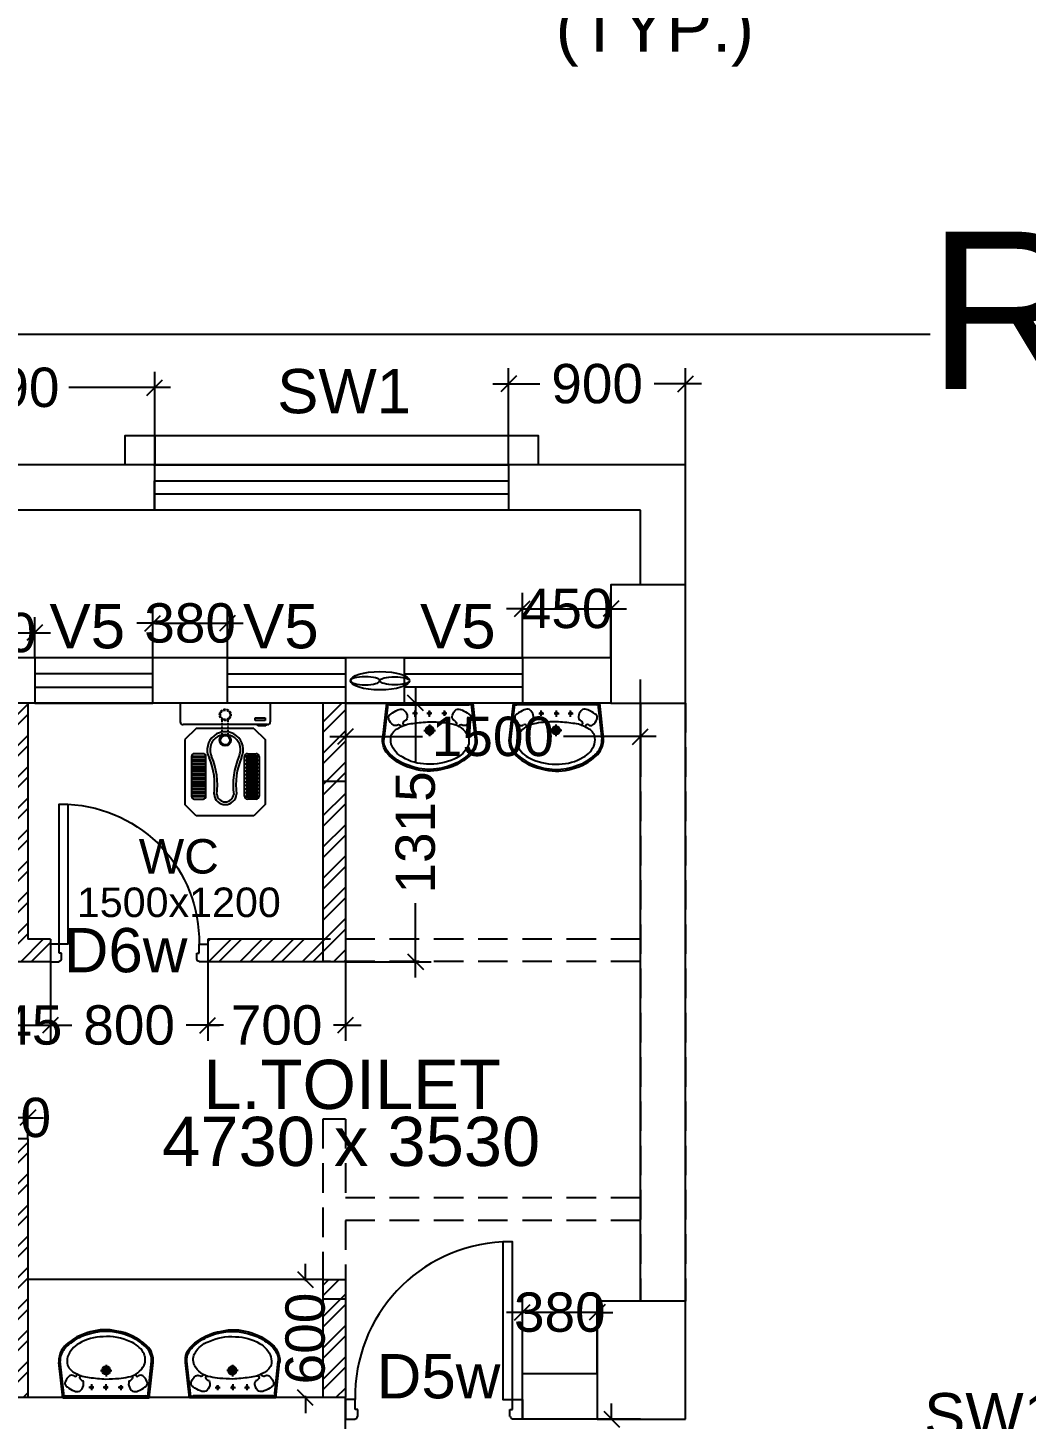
# Model space of a CAD drawing. Extents: x 6345096 to 6738923, y -6490958 to -6305885.
# Drawn here: x 6535694 to 6540771, y -6382344 to -6375273 of the extents above; entities that cross this region are included whole.
import ezdxf
from ezdxf.enums import TextEntityAlignment as Align

# ---------------------------------------------------------------- set-up
doc = ezdxf.new("R2010")
doc.units = 0
doc.header["$LTSCALE"] = 600
doc.header["$MEASUREMENT"] = 0
doc.header["$PDMODE"] = 35
doc.linetypes.add('HIDDEN', pattern=[0.375, 0.25, -0.125])
doc.layers.get('0').update_dxf_attribs({"linetype": 'CONTINUOUS'})
doc.layers.get('Defpoints').update_dxf_attribs({"linetype": 'CONTINUOUS'})
for name, color, linetype in [('chajja', 7, 'CONTINUOUS'), ('DIM-TEXT', 8, 'CONTINUOUS'), ('DOOR', 32, 'CONTINUOUS'), ('Ele Proje.', 7, 'CONTINUOUS'), ('Exaust', 8, 'CONTINUOUS'), ('Fixed Glass', 171, 'CONTINUOUS'), ('HS', 251, 'CONTINUOUS'), ('joinery', 7, 'CONTINUOUS'), ('LA-column', 3, 'CONTINUOUS'), ('Room Dim', 1, 'CONTINUOUS'), ('T Wall', 8, 'CONTINUOUS'), ('TEXT', 6, 'CONTINUOUS'), ('Toi-Euip', 8, 'CONTINUOUS'), ('toi-fix', 46, 'CONTINUOUS'), ('Toi. Wall Hat', 3, 'CONTINUOUS'), ('Walls', 7, 'CONTINUOUS'), ('WIN', 151, 'CONTINUOUS'), ('Working Dim', 5, 'CONTINUOUS')]:
    doc.layers.add(name, color=color, linetype=linetype)
doc.styles.add('ari', font='arial.ttf')
doc.styles.add('ARIAL', font='arial.ttf')
doc.styles.add('RT', font='romant.shx')
doc.dimstyles.new('int. dim', dxfattribs={"dimtxt": 200, "dimasz": 80, "dimexe": 80, "dimexo": 0, "dimgap": 70, "dimtad": 0, "dimdec": 0, "dimzin": 12, "dimdsep": 46, "dimtxsty": 'ari', "dimblk": 'OBLIQUE', "dimcen": 2, "dimdle": 80, "dimclrd": 256, "dimclre": 256, "dimclrt": 6, "dimadec": 0, "dimazin": 0, "dimtfac": 1, "dimtdec": 0, "dimtix": 1, "dimtmove": 2, "dimatfit": 3, "dimfxl": 1, "dimtolj": 1, "dimtzin": 0, "dimlwd": -1, "dimlwe": -1, "dimarcsym": 0})
doc.dimstyles.new('TEXT', dxfattribs={"dimscale": 0, "dimtxt": 600, "dimasz": 300, "dimexe": 300, "dimexo": 30, "dimgap": 50, "dimtad": 0, "dimdec": 0, "dimzin": 0, "dimdsep": 46, "dimtxsty": 'RT', "dimblk": 'OBLIQUE', "dimcen": 0.09, "dimdle": 300, "dimclrd": 256, "dimclre": 256, "dimclrt": 170, "dimadec": 0, "dimazin": 0, "dimtfac": 1, "dimtdec": 0, "dimtofl": 0, "dimtmove": 2, "dimatfit": 3, "dimfxl": 1, "dimfrac": 2, "dimtolj": 1, "dimtzin": 0, "dimlwd": -1, "dimlwe": -1, "dimarcsym": 0})

# ---------------------------------------------------------------- blocks, each defined once
blk = doc.blocks.new('_Oblique')
at = {"color": 0, "linetype": 'ByBlock', "lineweight": -2}
blk.add_line((-0.5, -0.5), (0.5, 0.5), dxfattribs=at)
blk = doc.blocks.new('*D257')
at = {"layer": 'Defpoints', "color": 0, "linetype": 'Continuous', "transparency": 16777216}
for p in [(6572959.4, -6372925.6, 1), (6531899.4, -6373455.6, 5.1), (6531899.4, -6374230)]:
    blk.add_point(p, dxfattribs=at)
at = {"layer": 'DIM-TEXT', "transparency": 16777216}
for p, q in [((6572959.4, -6372925.6), (6572959.4, -6374530)), ((6531899.4, -6373455.6), (6531899.4, -6374530)), ((6531599.4, -6374230), (6545946.3, -6374230)), ((6573259.4, -6374230), (6558912.5, -6374230))]:
    blk.add_line(p, q, dxfattribs=at)
at = {"layer": 'DIM-TEXT', "linetype": 'Continuous', "transparency": 16777216, "xscale": 300, "yscale": 300, "zscale": 300, "rotation": 180}
blk.add_blockref('_Oblique', (6531899.4, -6374230), dxfattribs=at)
at = {"layer": 'DIM-TEXT', "linetype": 'Continuous', "transparency": 16777216, "xscale": 300, "yscale": 300, "zscale": 300}
blk.add_blockref('_Oblique', (6572959.4, -6374230), dxfattribs=at)
at = {"layer": 'DIM-TEXT', "color": 170, "linetype": 'Continuous', "transparency": 16777216, "insert": (6552429.4, -6374230), "char_height": 750, "attachment_point": 5, "style": 'ari'}
blk.add_mtext('\\A1;{\\H1.067x;CENTRAL DRUG STORE}', dxfattribs=at)
blk = doc.blocks.new('*D261')
at = {"layer": 'Defpoints', "color": 0, "linetype": 'Continuous', "transparency": 16777216}
for p in [(6572959.5, -6376829.3), (6532049.4, -6377494.5, -1), (6572959.5, -6378055.5, 5.8)]:
    blk.add_point(p, dxfattribs=at)
at = {"layer": 'DIM-TEXT', "transparency": 16777216}
for p, q in [((6532049.4, -6377494.5), (6532049.4, -6376529.3)), ((6572959.5, -6378055.5), (6572959.5, -6376529.3)), ((6531749.4, -6376829.3), (6540283.5, -6376829.3)), ((6573259.5, -6376829.3), (6564725.4, -6376829.3))]:
    blk.add_line(p, q, dxfattribs=at)
at = {"layer": 'DIM-TEXT', "linetype": 'Continuous', "transparency": 16777216, "xscale": 300, "yscale": 300, "zscale": 300, "rotation": 180}
blk.add_blockref('_Oblique', (6532049.4, -6376829.3), dxfattribs=at)
at = {"layer": 'DIM-TEXT', "linetype": 'Continuous', "transparency": 16777216, "xscale": 300, "yscale": 300, "zscale": 300}
blk.add_blockref('_Oblique', (6572959.5, -6376829.3), dxfattribs=at)
at = {"layer": 'DIM-TEXT', "color": 170, "linetype": 'Continuous', "transparency": 16777216, "insert": (6552504.5, -6376829.3), "char_height": 750, "attachment_point": 5, "style": 'ari'}
blk.add_mtext('\\A1;{\\H1.067x;RADIOLOGY ( MRI, CT SCAN \\H1x;&\\H0.9997x; DEPT.ROOMS)}', dxfattribs=at)
blk = doc.blocks.new('*D348')
at = {"layer": 'Defpoints', "color": 0, "transparency": 16777216}
for p in [(6538139.5, -6377082.3), (6538139.5, -6377494.5, -0.6), (6539039.5, -6377494.5, 2.4)]:
    blk.add_point(p, dxfattribs=at)
at = {"layer": 'Working Dim', "transparency": 16777216}
for p, q in [((6538139.5, -6377494.5), (6538139.5, -6377002.3)), ((6539039.5, -6377494.5), (6539039.5, -6377002.3)), ((6538059.5, -6377082.3), (6538298.9, -6377082.3)), ((6539119.5, -6377082.3), (6538880.1, -6377082.3))]:
    blk.add_line(p, q, dxfattribs=at)
at = {"layer": 'Working Dim', "transparency": 16777216, "xscale": 80, "yscale": 80, "zscale": 80, "rotation": 180}
blk.add_blockref('_Oblique', (6538139.5, -6377082.3), dxfattribs=at)
at = {"layer": 'Working Dim', "transparency": 16777216, "xscale": 80, "yscale": 80, "zscale": 80}
blk.add_blockref('_Oblique', (6539039.5, -6377082.3), dxfattribs=at)
at = {"layer": 'Working Dim', "color": 6, "transparency": 16777216, "insert": (6538589.5, -6377082.3), "char_height": 200, "attachment_point": 5, "style": 'ari'}
blk.add_mtext('\\A1;900', dxfattribs=at)
blk = doc.blocks.new('*D717')
at = {"layer": 'Defpoints', "color": 0, "transparency": 16777216}
for p in [(6538659.4, -6378225.1), (6538209.4, -6378474.6, 5.8), (6538659.4, -6378474.5, 2.4)]:
    blk.add_point(p, dxfattribs=at)
at = {"layer": 'Working Dim', "transparency": 16777216}
for p, q in [((6538209.4, -6378474.6), (6538209.4, -6378145.1)), ((6538659.4, -6378474.5), (6538659.4, -6378145.1)), ((6538209.4, -6378225.1), (6538129.4, -6378225.1)), ((6538209.4, -6378225.1), (6538659.4, -6378225.1)), ((6538659.4, -6378225.1), (6538739.4, -6378225.1))]:
    blk.add_line(p, q, dxfattribs=at)
at = {"layer": 'Working Dim', "transparency": 16777216, "xscale": 80, "yscale": 80, "zscale": 80}
blk.add_blockref('_Oblique', (6538209.4, -6378225.1), dxfattribs=at)
at = {"layer": 'Working Dim', "transparency": 16777216, "xscale": 80, "yscale": 80, "zscale": 80, "rotation": 180}
blk.add_blockref('_Oblique', (6538659.4, -6378225.1), dxfattribs=at)
at = {"layer": 'Working Dim', "color": 6, "transparency": 16777216, "insert": (6538434.4, -6378225.1), "char_height": 200, "attachment_point": 5, "style": 'ari'}
blk.add_mtext('\\A1;450', dxfattribs=at)
blk = doc.blocks.new('*D718')
at = {"layer": 'Defpoints', "color": 0, "transparency": 16777216}
for p in [(6537309.4, -6378848.3, 1.7), (6538809.4, -6378848.3, 5.1), (6538809.4, -6378875.3)]:
    blk.add_point(p, dxfattribs=at)
at = {"layer": 'Working Dim', "transparency": 16777216}
for p, q in [((6537229.4, -6378875.3), (6537700.6, -6378875.3)), ((6537309.4, -6378848.3), (6537309.4, -6378955.3)), ((6538889.4, -6378875.3), (6538418.3, -6378875.3)), ((6538809.4, -6378848.3), (6538809.4, -6378955.3))]:
    blk.add_line(p, q, dxfattribs=at)
at = {"layer": 'Working Dim', "transparency": 16777216, "xscale": 80, "yscale": 80, "zscale": 80, "rotation": 180}
blk.add_blockref('_Oblique', (6537309.4, -6378875.3), dxfattribs=at)
at = {"layer": 'Working Dim', "transparency": 16777216, "xscale": 80, "yscale": 80, "zscale": 80}
blk.add_blockref('_Oblique', (6538809.4, -6378875.3), dxfattribs=at)
at = {"layer": 'Working Dim', "color": 6, "transparency": 16777216, "insert": (6538059.4, -6378875.3), "char_height": 200, "attachment_point": 5, "style": 'ari'}
blk.add_mtext('\\A1;1500', dxfattribs=at)
blk = doc.blocks.new('*D1237')
at = {"layer": 'Defpoints', "color": 0, "transparency": 16777216}
for p in [(6536339.5, -6377101.2), (6534749.4, -6377494.5, -0.6), (6536339.5, -6377494.5, -0.6)]:
    blk.add_point(p, dxfattribs=at)
at = {"layer": 'Working Dim', "transparency": 16777216}
for p, q in [((6534749.4, -6377494.5), (6534749.4, -6377021.2)), ((6536339.5, -6377494.5), (6536339.5, -6377021.2)), ((6534669.4, -6377101.2), (6535185.6, -6377101.2)), ((6536419.5, -6377101.2), (6535903.3, -6377101.2))]:
    blk.add_line(p, q, dxfattribs=at)
at = {"layer": 'Working Dim', "transparency": 16777216, "xscale": 80, "yscale": 80, "zscale": 80, "rotation": 180}
blk.add_blockref('_Oblique', (6534749.4, -6377101.2), dxfattribs=at)
at = {"layer": 'Working Dim', "transparency": 16777216, "xscale": 80, "yscale": 80, "zscale": 80}
blk.add_blockref('_Oblique', (6536339.5, -6377101.2), dxfattribs=at)
at = {"layer": 'Working Dim', "color": 6, "transparency": 16777216, "insert": (6535544.5, -6377101.2), "char_height": 200, "attachment_point": 5, "style": 'ari'}
blk.add_mtext('\\A1;1590', dxfattribs=at)
blk = doc.blocks.new('A$C4D064DB7')
at = {"layer": 'Toi-Euip', "color": 8}
for p, q in [((-219.3, -1), (-239.3, 178)), ((-212.3, 5.4), (-232.3, 184.5)), ((0.9, 167), (0.9, 107.5)), ((212.2, 4.9), (232.3, 184.5)), ((219.2, -1), (239.3, 178)), ((-28.5, 137.9), (30, 137.9)), ((-204.6, 8.3), (200.4, 8.3)), ((-61.3, 51.7), (-86.8, 51.7)), ((-73.1, 68.7), (-73.1, 37.2)), ((11.1, 51.7), (-14.3, 51.7)), ((-0.6, 68.7), (-0.6, 37.2)), ((87.9, 51.7), (62.5, 51.7)), ((76.2, 63.6), (76.2, 37.2)), ((-219.3, -1), (219.2, -1))]:
    blk.add_line(p, q, dxfattribs=at)
for centre, radius in [((0.9, 137.9), 20.9), ((0.9, 137.9), 15), ((0.9, 137.9), 10.5), ((-73.1, 51.7), 6.23), ((-0.6, 51.7), 6.23), ((76.2, 51.7), 6.23)]:
    blk.add_circle(centre, radius, dxfattribs=at)
for centre, radius, start, end in [((-15, 63.3), 278.1, 103.68007, 133.11994), ((-52.1, 129.5), 194.1, 106.98939, 130.68541), ((-12.7, 69.4), 239.9, 90.51874, 121.0564), ((0.4, 42.8), 293.4, 66.19508, 111.84971), ((-3.7, 79.1), 265.8, 77.13905, 106.85156), ((4.5, 21.6), 288.4, 65.41071, 93.84539), ((11, 56.9), 284.8, 46.38455, 81.02297), ((17.4, 64.4), 266.9, 46.21733, 67.66735), ((74.5, 158), 135.4, 31.86033, 68.31323), ((-135.9, 190.3), 102.7, 132.34, 168.55208), ((-156.9, 191.3), 75.7, 146.79114, 185.14021), ((-115.7, 175.3), 119.3, 121.84149, 151.21457), ((-79.5, 166.9), 122.1, 117.7975, 160.69461), ((131.4, 192.6), 68.8, 336.77794, 32.40806), ((140.9, 188.9), 91.5, 357.2238, 48.08952), ((143.8, 190.8), 96.4, 352.39424, 48.61688), ((-159.3, 187.8), 80.7, 163.23918, 186.99591), ((-105.8, 184.4), 91.8, 165.58544, 192.65463), ((-124.3, 195.5), 77.6, 203.69295, 246.38132), ((98.1, 210.4), 106.4, 278.02022, 335.02213), ((-188.7, 72.6), 20.1, 152.49081, 243.19095), ((-154.2, 64.6), 55.1, 124.96691, 161.64959), ((-174.7, 96.4), 17.3, 50.46419, 129.5358), ((-157.9, 115.7), 8.33, 226.04031, 306.10739), ((-73.6, 263.8), 161.7, 239.59023, 265.97193), ((-156.5, 116.7), 8.45, 294.51045, 30.32874), ((-126.4, 102.5), 8.28, 83.15264, 217.30389), ((-110.1, 109.7), 26, 208.27151, 253.61398), ((-144.2, 69.4), 30.9, 343.96544, 29.92088), ((33.5, 869.5), 776.1, 261.22276, 267.52001), ((-3.1, 803.8), 709.6, 270.24313, 275.54823), ((44.3, 384), 287.3, 274.2321, 283.82674), ((146.2, 69.4), 30.9, 150.07912, 196.03456), ((112.1, 109.7), 26, 286.38602, 331.72849), ((129.6, 102.2), 7.16, 318.29837, 78.68026), ((157.9, 115.9), 7.49, 165.15228, 247.93068), ((159.9, 115.7), 8.33, 233.89261, 313.95969), ((176.7, 96.4), 17.3, 50.4642, 129.53581), ((156.2, 64.6), 55.1, 18.35041, 55.03309), ((190.7, 72.6), 20.1, 296.80905, 27.50919), ((-200, -15.1), 23.9, 101.14513, 143.7785), ((-120.2, 149.2), 122.2, 230.59825, 250.41359), ((-145.6, 63.1), 33, 241.91921, 291.35614), ((-161, 71.5), 47.7, 305.0585, 347.19296), ((163, 71.5), 47.7, 192.80704, 234.9415), ((147.6, 63.1), 33, 248.64386, 298.08079), ((122.2, 149.2), 122.2, 289.58641, 309.40175), ((199.8, -16.6), 24.9, 38.74871, 88.57964)]:
    blk.add_arc(centre, radius, start, end, dxfattribs=at)
blk = doc.blocks.new('A$C153C7E87')
at = {"layer": 'Exaust', "color": 10, "extrusion": (0, 0, -1)}
for centre, major_axis, ratio in [((0, 0), (150.2, 0.1), 0.312125), ((-75.1, 0), (75.1, 0), 0.271389)]:
    blk.add_ellipse(centre, major_axis=major_axis, ratio=ratio, start_param=3.141593, end_param=9.424778, dxfattribs=at)
at = {"layer": 'Exaust', "color": 10}
blk.add_ellipse((75.1, 0), major_axis=(75.1, 0), ratio=0.271389, dxfattribs=at)
blk = doc.blocks.new('Z$W@#1841')
at = {"layer": 'DOOR'}
for p, q in [((-267.6, -167.4), (-317.3, -167.4)), ((-317.3, -167.4), (-317.3, -267.4)), ((-267.6, -217.9), (-267.6, -167.4)), ((533, -217.9), (533, -167.4)), ((533, -167.4), (582.7, -167.4)), ((582.7, -167.4), (582.7, -267.4)), ((-317.3, -267.4), (-267.6, -267.4)), ((-254.1, -217.9), (-267.6, -217.9)), ((-267.6, -267.4), (-267.6, -265.2)), ((-254.1, -253.9), (-256.3, -253.9)), ((-254.1, -253.9), (-254.1, -217.9)), ((519.5, -253.9), (519.5, -217.9)), ((519.5, -217.9), (533, -217.9)), ((519.5, -253.9), (521.7, -253.9)), ((533, -267.4), (533, -265.2)), ((582.7, -267.4), (533, -267.4))]:
    blk.add_line(p, q, dxfattribs=at)
blk.add_lwpolyline([(482.5, 633.2), (482.5, -167.4), (533, -167.4), (533, 633.2)], close=True, dxfattribs=at)
at = {"layer": 'DOOR', "color": 145}
blk.add_arc((518.4, -152.1), 786.1, 92.61772, 181.11293, dxfattribs=at)
at = {"layer": 'DOOR'}
for centre, start, end in [((-267.6, -253.9), 270, 0), ((533, -253.9), 180, 270)]:
    blk.add_arc(centre, 11.2, start, end, dxfattribs=at)
blk = doc.blocks.new('A$C37B60793')
at = {"layer": 'toi-fix', "color": 8}
for p, q in [((0, 303.1), (127, 303.1)), ((0, -306.5), (0, 303.1)), ((146, -287.4), (146, 284.1)), ((171.2, 195), (247.4, 271.2)), ((171.2, -195.4), (171.2, 195)), ((247.4, 271.2), (685.9, 271.2)), ((343.3, 148.1), (343.3, 207.9)), ((358.5, 218.7), (358.5, 139.2)), ((369.5, 218.7), (358.5, 218.7)), ((362.3, 226.9), (630.5, 226.9)), ((369.5, 139.2), (369.5, 218.7)), ((382.7, 218.7), (382.7, 139.2)), ((393.7, 218.7), (382.7, 218.7)), ((393.7, 139.2), (393.7, 218.7)), ((406.9, 218.7), (406.9, 139.2)), ((417.9, 218.7), (406.9, 218.7)), ((417.9, 139.2), (417.9, 218.7)), ((431, 218.7), (431, 139.2)), ((442.1, 218.7), (431, 218.7)), ((442.1, 139.2), (442.1, 218.7)), ((455.2, 218.7), (455.2, 139.2)), ((466.3, 218.7), (455.2, 218.7)), ((466.3, 139.2), (466.3, 218.7)), ((479.4, 218.7), (479.4, 139.2)), ((490.5, 218.7), (479.4, 218.7)), ((490.5, 139.2), (490.5, 218.7)), ((503.6, 218.7), (503.6, 139.2)), ((514.6, 218.7), (503.6, 218.7)), ((514.6, 139.2), (514.6, 218.7)), ((527.8, 218.7), (527.8, 139.2)), ((538.8, 218.7), (527.8, 218.7)), ((538.8, 139.2), (538.8, 218.7)), ((552, 218.7), (552, 139.2)), ((563, 218.7), (552, 218.7)), ((563, 139.2), (563, 218.7)), ((576.2, 218.7), (576.2, 139.2)), ((587.2, 218.7), (576.2, 218.7)), ((587.2, 139.2), (587.2, 218.7)), ((600.4, 218.7), (600.4, 139.2)), ((611.4, 218.7), (600.4, 218.7)), ((611.4, 139.2), (611.4, 218.7)), ((624.5, 218.7), (624.5, 139.2)), ((635.6, 218.7), (624.5, 218.7)), ((635.6, 139.2), (635.6, 218.7)), ((649.5, 207.9), (649.5, 148.1)), ((762.1, 195), (685.9, 271.2)), ((762.1, -195.4), (762.1, 195)), ((358.5, 139.2), (369.5, 139.2)), ((630.5, 129.1), (362.3, 129.1)), ((382.7, 139.2), (393.7, 139.2)), ((406.9, 139.2), (417.9, 139.2)), ((431, 139.2), (442.1, 139.2)), ((455.2, 139.2), (466.3, 139.2)), ((479.4, 139.2), (490.5, 139.2)), ((503.6, 139.2), (514.6, 139.2)), ((527.8, 139.2), (538.8, 139.2)), ((552, 139.2), (563, 139.2)), ((576.2, 139.2), (587.2, 139.2)), ((600.4, 139.2), (611.4, 139.2)), ((624.5, 139.2), (635.6, 139.2)), ((343.3, -151.5), (343.3, -211.2)), ((358.5, -222), (358.5, -142.6)), ((358.5, -142.6), (369.5, -142.6)), ((630.5, -132.4), (362.3, -132.4)), ((369.5, -142.6), (369.5, -222)), ((382.7, -222), (382.7, -142.6)), ((382.7, -142.6), (393.7, -142.6)), ((393.7, -142.6), (393.7, -222)), ((406.9, -222), (406.9, -142.6)), ((406.9, -142.6), (417.9, -142.6)), ((417.9, -142.6), (417.9, -222)), ((431, -222), (431, -142.6)), ((431, -142.6), (442.1, -142.6)), ((442.1, -142.6), (442.1, -222)), ((455.2, -222), (455.2, -142.6)), ((455.2, -142.6), (466.3, -142.6)), ((466.3, -142.6), (466.3, -222)), ((479.4, -222), (479.4, -142.6)), ((479.4, -142.6), (490.5, -142.6)), ((490.5, -142.6), (490.5, -222)), ((503.6, -222), (503.6, -142.6)), ((503.6, -142.6), (514.6, -142.6)), ((514.6, -142.6), (514.6, -222)), ((527.8, -222), (527.8, -142.6)), ((527.8, -142.6), (538.8, -142.6)), ((538.8, -142.6), (538.8, -222)), ((552, -222), (552, -142.6)), ((552, -142.6), (563, -142.6)), ((563, -142.6), (563, -222)), ((576.2, -222), (576.2, -142.6)), ((576.2, -142.6), (587.2, -142.6)), ((587.2, -142.6), (587.2, -222)), ((600.4, -222), (600.4, -142.6)), ((600.4, -142.6), (611.4, -142.6)), ((611.4, -142.6), (611.4, -222)), ((624.5, -222), (624.5, -142.6)), ((624.5, -142.6), (635.6, -142.6)), ((635.6, -142.6), (635.6, -222)), ((649.5, -211.2), (649.5, -151.5)), ((117.8, -205), (100.3, -205)), ((100.3, -205), (100.3, -270.7)), ((100.3, -270.7), (117.8, -270.7)), ((117.8, -270.7), (117.8, -205)), ((153.7, -221.4), (147.5, -221.4)), ((147.5, -221.4), (147.5, -276.8)), ((147.5, -276.8), (153.7, -276.8)), ((153.7, -276.8), (153.7, -221.4)), ((171.2, -195.4), (247.4, -271.6)), ((247.4, -271.6), (685.9, -271.6)), ((369.5, -222), (358.5, -222)), ((362.3, -230.3), (630.5, -230.3)), ((393.7, -222), (382.7, -222)), ((417.9, -222), (406.9, -222)), ((442.1, -222), (431, -222)), ((466.3, -222), (455.2, -222)), ((490.5, -222), (479.4, -222)), ((514.6, -222), (503.6, -222)), ((538.8, -222), (527.8, -222)), ((563, -222), (552, -222)), ((587.2, -222), (576.2, -222)), ((611.4, -222), (600.4, -222)), ((635.6, -222), (624.5, -222)), ((685.9, -271.6), (762.1, -195.4)), ((0, -306.5), (127, -306.5))]:
    blk.add_line(p, q, dxfattribs=at)
at = {"layer": 'toi-fix', "color": 8, "linetype": 'HIDDEN', "ltscale": 0.1}
for p, q in [((219.3, 19), (111.7, 19)), ((219.3, -22.3), (111.7, -22.3))]:
    blk.add_line(p, q, dxfattribs=at)
at = {"layer": 'toi-fix', "color": 8, "extrusion": (0, 0, -1)}
for centre, major_axis, start_param, end_param in [((127, 284.1), (-13.5, -13.5), 2.356194, 3.926991), ((362.3, 207.9), (13.5, -13.5), 2.356194, 3.926991), ((630.5, 207.9), (-13.5, -13.5), 2.356194, 3.926991), ((316.3, -1.7), (0, -122.2), -0.449608, 3.591264), ((316.3, -1.7), (0, -103.2), -0.449671, 3.591202), ((362.3, 148.1), (-13.5, -13.5), -0.785398, 0.785398), ((554, 536.4), (-11.6, -466), -0.160496, 0.3824), ((630.5, 148.1), (-13.5, -13.5), 3.926991, 5.497787), ((251.3, -1.7), (-26.9, -26.9), 0.785398, 7.068583), ((251.3, -1.7), (-22.5, -22.5), 0.785398, 7.068583), ((554, 536.4), (-29.4, -484.3), -0.19615, 0.346746), ((611.1, -1.7), (40.6, -40.6), 4.005105, 6.990469), ((611.1, -1.7), (-54, -54), 2.434309, 5.419673), ((554, -539.7), (29.4, -484.3), 2.794864, 3.33776), ((554, -539.7), (11.6, -466), 2.7592, 3.302095), ((362.3, -151.5), (13.5, -13.5), 2.356194, 3.926991), ((630.5, -151.5), (13.5, -13.5), 3.926991, 5.497787), ((362.3, -211.2), (-13.5, -13.5), -0.785398, 0.785398), ((630.5, -211.2), (13.5, -13.5), 5.497787, 7.068583), ((127, -287.4), (13.5, -13.5), 5.497787, 7.068583)]:
    blk.add_ellipse(centre, major_axis=major_axis, ratio=1, start_param=start_param, end_param=end_param, dxfattribs=at)
at = {"layer": 'toi-fix', "color": 8, "linetype": 'HIDDEN', "ltscale": 0.1, "extrusion": (0, 0, -1)}
for major_axis, start_param, end_param in [((26.9, -26.9), 2.356194490188911, 8.639379797368496), ((22.5, -22.5), 2.356194490188169, 8.639379797367756)]:
    blk.add_ellipse((79.7, -1.7), major_axis=major_axis, ratio=1, start_param=start_param, end_param=end_param, dxfattribs=at)
blk = doc.blocks.new('*D1959')
at = {"layer": 'Defpoints', "color": 0, "transparency": 16777216}
for p in [(6535729.4, -6378347.5), (6535279.4, -6378474.6, 2.5), (6535729.4, -6378474.6, 2.5)]:
    blk.add_point(p, dxfattribs=at)
at = {"layer": 'Working Dim', "transparency": 16777216}
for p, q in [((6535279.4, -6378474.6), (6535279.4, -6378267.5)), ((6535729.4, -6378474.6), (6535729.4, -6378267.5)), ((6535279.4, -6378347.5), (6535199.4, -6378347.5)), ((6535279.4, -6378347.5), (6535729.4, -6378347.5)), ((6535729.4, -6378347.5), (6535809.4, -6378347.5))]:
    blk.add_line(p, q, dxfattribs=at)
at = {"layer": 'Working Dim', "transparency": 16777216, "xscale": 80, "yscale": 80, "zscale": 80}
blk.add_blockref('_Oblique', (6535279.4, -6378347.5), dxfattribs=at)
at = {"layer": 'Working Dim', "transparency": 16777216, "xscale": 80, "yscale": 80, "zscale": 80, "rotation": 180}
blk.add_blockref('_Oblique', (6535729.4, -6378347.5), dxfattribs=at)
at = {"layer": 'Working Dim', "color": 6, "transparency": 16777216, "insert": (6535504.4, -6378347.5), "char_height": 200, "attachment_point": 5, "style": 'ari'}
blk.add_mtext('\\A1;450', dxfattribs=at)
blk = doc.blocks.new('*D1960')
at = {"layer": 'Defpoints', "color": 0, "transparency": 16777216}
for p in [(6536709.5, -6378298.8), (6536329.4, -6378474.6, 2.5), (6536709.5, -6378474.6, 2.5)]:
    blk.add_point(p, dxfattribs=at)
at = {"layer": 'Working Dim', "transparency": 16777216}
for p, q in [((6536329.4, -6378474.6), (6536329.4, -6378218.8)), ((6536709.5, -6378474.6), (6536709.5, -6378218.8)), ((6536329.4, -6378298.8), (6536249.4, -6378298.8)), ((6536329.4, -6378298.8), (6536709.5, -6378298.8)), ((6536709.5, -6378298.8), (6536789.5, -6378298.8))]:
    blk.add_line(p, q, dxfattribs=at)
at = {"layer": 'Working Dim', "transparency": 16777216, "xscale": 80, "yscale": 80, "zscale": 80}
blk.add_blockref('_Oblique', (6536329.4, -6378298.8), dxfattribs=at)
at = {"layer": 'Working Dim', "transparency": 16777216, "xscale": 80, "yscale": 80, "zscale": 80, "rotation": 180}
blk.add_blockref('_Oblique', (6536709.5, -6378298.8), dxfattribs=at)
at = {"layer": 'Working Dim', "color": 6, "transparency": 16777216, "insert": (6536519.5, -6378298.8), "char_height": 200, "attachment_point": 5, "style": 'ari'}
blk.add_mtext('\\A1;380', dxfattribs=at)
blk = doc.blocks.new('*D1961')
at = {"layer": 'Defpoints', "color": 0, "transparency": 16777216}
for p in [(6538809.5, -6382344.4, -0.3), (6538662.8, -6382929.4), (6538809.5, -6382929.4, 4.8)]:
    blk.add_point(p, dxfattribs=at)
at = {"layer": 'Working Dim', "transparency": 16777216}
for p, q in [((6538662.8, -6382344.4), (6538662.8, -6382264.4)), ((6538809.5, -6382344.4), (6538582.8, -6382344.4)), ((6538662.8, -6382344.4), (6538662.8, -6382345.2)), ((6538809.5, -6382929.4), (6538582.8, -6382929.4)), ((6538662.8, -6382929.4), (6538662.8, -6382928.6)), ((6538662.8, -6382929.4), (6538662.8, -6383009.4))]:
    blk.add_line(p, q, dxfattribs=at)
at = {"layer": 'Working Dim', "transparency": 16777216, "xscale": 80, "yscale": 80, "zscale": 80}
for p, rotation in [((6538662.8, -6382344.4), 270), ((6538662.8, -6382929.4), 90)]:
    blk.add_blockref('_Oblique', p, dxfattribs=dict(at, rotation=rotation))
at = {"layer": 'Working Dim', "color": 6, "transparency": 16777216, "insert": (6538662.8, -6382636.9), "char_height": 200, "attachment_point": 5, "rotation": 90, "style": 'ari'}
blk.add_mtext('\\A1;585', dxfattribs=at)
blk = doc.blocks.new('*D1962')
at = {"layer": 'Defpoints', "color": 0, "transparency": 16777216}
for p in [(6538209.4, -6381801.6), (6538209.4, -6382114.4, -1.8), (6538589.5, -6382114.4, -0.3)]:
    blk.add_point(p, dxfattribs=at)
at = {"layer": 'Working Dim', "transparency": 16777216}
for p, q in [((6538209.4, -6382114.4), (6538209.4, -6381721.6)), ((6538589.5, -6382114.4), (6538589.5, -6381721.6)), ((6538209.4, -6381801.6), (6538129.4, -6381801.6)), ((6538589.5, -6381801.6), (6538209.4, -6381801.6)), ((6538589.5, -6381801.6), (6538669.5, -6381801.6))]:
    blk.add_line(p, q, dxfattribs=at)
at = {"layer": 'Working Dim', "transparency": 16777216, "xscale": 80, "yscale": 80, "zscale": 80}
blk.add_blockref('_Oblique', (6538209.4, -6381801.6), dxfattribs=at)
at = {"layer": 'Working Dim', "transparency": 16777216, "xscale": 80, "yscale": 80, "zscale": 80, "rotation": 180}
blk.add_blockref('_Oblique', (6538589.5, -6381801.6), dxfattribs=at)
at = {"layer": 'Working Dim', "color": 6, "transparency": 16777216, "insert": (6538399.5, -6381801.6), "char_height": 200, "attachment_point": 5, "style": 'ari'}
blk.add_mtext('\\A1;380', dxfattribs=at)
blk = doc.blocks.new('*D1965')
at = {"layer": 'Defpoints', "color": 0, "transparency": 16777216}
for p in [(6535464.4, -6380019.6, 1.8), (6535809.4, -6380019.6, 1.8), (6535809.4, -6380342.1)]:
    blk.add_point(p, dxfattribs=at)
at = {"layer": 'Working Dim', "transparency": 16777216}
for p, q in [((6535464.4, -6380019.6), (6535464.4, -6380422.1)), ((6535809.4, -6380019.6), (6535809.4, -6380422.1)), ((6535464.4, -6380342.1), (6535384.4, -6380342.1)), ((6535464.4, -6380342.1), (6535809.4, -6380342.1)), ((6535809.4, -6380342.1), (6535889.4, -6380342.1))]:
    blk.add_line(p, q, dxfattribs=at)
at = {"layer": 'Working Dim', "transparency": 16777216, "xscale": 80, "yscale": 80, "zscale": 80}
blk.add_blockref('_Oblique', (6535464.4, -6380342.1), dxfattribs=at)
at = {"layer": 'Working Dim', "transparency": 16777216, "xscale": 80, "yscale": 80, "zscale": 80, "rotation": 180}
blk.add_blockref('_Oblique', (6535809.4, -6380342.1), dxfattribs=at)
at = {"layer": 'Working Dim', "color": 6, "transparency": 16777216, "insert": (6535636.9, -6380342.1), "char_height": 200, "attachment_point": 5, "style": 'ari'}
blk.add_mtext('\\A1;345', dxfattribs=at)
blk = doc.blocks.new('*D1966')
at = {"layer": 'Defpoints', "color": 0, "transparency": 16777216}
for p in [(6535809.4, -6380019.6, 1.8), (6536609.4, -6380019.6, 1.8), (6536609.4, -6380342.1)]:
    blk.add_point(p, dxfattribs=at)
at = {"layer": 'Working Dim', "transparency": 16777216}
for p, q in [((6535809.4, -6380019.6), (6535809.4, -6380422.1)), ((6536609.4, -6380019.6), (6536609.4, -6380422.1)), ((6535729.4, -6380342.1), (6535918.7, -6380342.1)), ((6536689.4, -6380342.1), (6536500.1, -6380342.1))]:
    blk.add_line(p, q, dxfattribs=at)
at = {"layer": 'Working Dim', "transparency": 16777216, "xscale": 80, "yscale": 80, "zscale": 80, "rotation": 180}
blk.add_blockref('_Oblique', (6535809.4, -6380342.1), dxfattribs=at)
at = {"layer": 'Working Dim', "transparency": 16777216, "xscale": 80, "yscale": 80, "zscale": 80}
blk.add_blockref('_Oblique', (6536609.4, -6380342.1), dxfattribs=at)
at = {"layer": 'Working Dim', "color": 6, "transparency": 16777216, "insert": (6536209.4, -6380342.1), "char_height": 200, "attachment_point": 5, "style": 'ari'}
blk.add_mtext('\\A1;800', dxfattribs=at)
blk = doc.blocks.new('*D1967')
at = {"layer": 'Defpoints', "color": 0, "transparency": 16777216}
for p in [(6536609.4, -6380019.6, 1.8), (6537309.4, -6380019.6, 1.8), (6537309.4, -6380342.1)]:
    blk.add_point(p, dxfattribs=at)
at = {"layer": 'Working Dim', "transparency": 16777216}
for p, q in [((6536609.4, -6380019.6), (6536609.4, -6380422.1)), ((6537309.4, -6380019.6), (6537309.4, -6380422.1)), ((6536609.4, -6380342.1), (6536529.4, -6380342.1)), ((6536609.4, -6380342.1), (6536669.6, -6380342.1)), ((6537309.4, -6380342.1), (6537249.2, -6380342.1)), ((6537309.4, -6380342.1), (6537389.4, -6380342.1))]:
    blk.add_line(p, q, dxfattribs=at)
at = {"layer": 'Working Dim', "transparency": 16777216, "xscale": 80, "yscale": 80, "zscale": 80}
blk.add_blockref('_Oblique', (6536609.4, -6380342.1), dxfattribs=at)
at = {"layer": 'Working Dim', "transparency": 16777216, "xscale": 80, "yscale": 80, "zscale": 80, "rotation": 180}
blk.add_blockref('_Oblique', (6537309.4, -6380342.1), dxfattribs=at)
at = {"layer": 'Working Dim', "color": 6, "transparency": 16777216, "insert": (6536959.4, -6380342.1), "char_height": 200, "attachment_point": 5, "style": 'ari'}
blk.add_mtext('\\A1;700', dxfattribs=at)
blk = doc.blocks.new('*D1969')
at = {"layer": 'Defpoints', "color": 0, "transparency": 16777216}
for p in [(6537105.6, -6381634.5), (6537194.4, -6381634.5, 1.8), (6537194.4, -6382234.6, 1.8)]:
    blk.add_point(p, dxfattribs=at)
at = {"layer": 'Working Dim', "transparency": 16777216}
for p, q in [((6537105.6, -6381634.5), (6537105.6, -6381554.5)), ((6537194.4, -6381634.5), (6537025.6, -6381634.5)), ((6537105.6, -6381634.5), (6537105.6, -6381643.4)), ((6537194.4, -6382234.6), (6537025.6, -6382234.6)), ((6537105.6, -6382234.6), (6537105.6, -6382225.7)), ((6537105.6, -6382234.6), (6537105.6, -6382314.6))]:
    blk.add_line(p, q, dxfattribs=at)
at = {"layer": 'Working Dim', "transparency": 16777216, "xscale": 80, "yscale": 80, "zscale": 80}
for p, rotation in [((6537105.6, -6381634.5), 270), ((6537105.6, -6382234.6), 90)]:
    blk.add_blockref('_Oblique', p, dxfattribs=dict(at, rotation=rotation))
at = {"layer": 'Working Dim', "color": 6, "transparency": 16777216, "insert": (6537105.6, -6381934.5), "char_height": 200, "attachment_point": 5, "rotation": 90, "style": 'ari'}
blk.add_mtext('\\A1;600', dxfattribs=at)
blk = doc.blocks.new('*D1970')
at = {"layer": 'Defpoints', "color": 0, "transparency": 16777216}
for p in [(6535464.4, -6380812.1), (6535464.4, -6380919.6, 1.8), (6535694.4, -6380919.6, 1.8)]:
    blk.add_point(p, dxfattribs=at)
at = {"layer": 'Working Dim', "transparency": 16777216}
for p, q in [((6535464.4, -6380919.6), (6535464.4, -6380732.1)), ((6535694.4, -6380919.6), (6535694.4, -6380732.1)), ((6535464.4, -6380812.1), (6535384.4, -6380812.1)), ((6535694.4, -6380812.1), (6535464.4, -6380812.1)), ((6535694.4, -6380812.1), (6535774.4, -6380812.1))]:
    blk.add_line(p, q, dxfattribs=at)
at = {"layer": 'Working Dim', "transparency": 16777216, "xscale": 80, "yscale": 80, "zscale": 80}
blk.add_blockref('_Oblique', (6535464.4, -6380812.1), dxfattribs=at)
at = {"layer": 'Working Dim', "transparency": 16777216, "xscale": 80, "yscale": 80, "zscale": 80, "rotation": 180}
blk.add_blockref('_Oblique', (6535694.4, -6380812.1), dxfattribs=at)
at = {"layer": 'Working Dim', "color": 6, "transparency": 16777216, "insert": (6535579.4, -6380812.1), "char_height": 200, "attachment_point": 5, "style": 'ari'}
blk.add_mtext('\\A1;230', dxfattribs=at)
blk = doc.blocks.new('*D1980')
at = {"layer": 'Defpoints', "color": 0, "transparency": 16777216}
for p in [(6537309.4, -6378704.6, 1.8), (6537309.4, -6380019.6), (6537665.7, -6380019.6)]:
    blk.add_point(p, dxfattribs=at)
at = {"layer": 'Working Dim', "transparency": 16777216}
for p, q in [((6537665.7, -6378624.6), (6537665.7, -6379002.1)), ((6537309.4, -6378704.6), (6537745.7, -6378704.6)), ((6537665.7, -6380099.6), (6537665.7, -6379722)), ((6537309.4, -6380019.6), (6537745.7, -6380019.6))]:
    blk.add_line(p, q, dxfattribs=at)
at = {"layer": 'Working Dim', "transparency": 16777216, "xscale": 80, "yscale": 80, "zscale": 80}
for p, rotation in [((6537665.7, -6378704.6), 90), ((6537665.7, -6380019.6), 270)]:
    blk.add_blockref('_Oblique', p, dxfattribs=dict(at, rotation=rotation))
at = {"layer": 'Working Dim', "color": 6, "transparency": 16777216, "insert": (6537665.7, -6379362.1), "char_height": 200, "attachment_point": 5, "rotation": 90, "style": 'ari'}
blk.add_mtext('\\A1;1315', dxfattribs=at)
blk = doc.blocks.new('A$C2CD672AE')
at = {"layer": 'Ele Proje.', "color": 8, "linetype": 'HIDDEN', "elevation": -0.6}
for points in [[(5870.1, 78929.4), (5870.1, 79079.4), (6020.1, 79079.4), (6020.1, 78929.4)], [(7820.1, 78929.4), (7820.1, 79079.4), (7970.1, 79079.4), (7970.1, 78929.4)]]:
    blk.add_lwpolyline(points, dxfattribs=at)
at = {"layer": 'Fixed Glass', "color": 8, "linetype": 'HIDDEN', "elevation": -0.6}
for points in [[(6020.1, 78929.4), (7820.1, 78929.4), (7820.1, 78699.4), (6020.1, 78699.4)], [(6020.1, 78848), (7820.1, 78848), (7820.1, 78780.7), (6020.1, 78780.7)]]:
    blk.add_lwpolyline(points, close=True, dxfattribs=at)
at = {"layer": 'T Wall', "color": 8, "linetype": 'HIDDEN'}
for p, q in [((6875.1, 77719.9, 1.7), (6875.1, 77319.9, 1.7)), ((6990.1, 77719.9, 1.7), (6990.1, 77319.9, 1.7)), ((6990.1, 77319.9, 1.7), (6875.1, 77319.9, 1.7)), ((6875.1, 76519.9, 1.7), (6875.1, 76404.9, 1.7)), ((8490.1, 76519.9, 1.7), (6875.1, 76519.9, 1.7)), ((8490.1, 76404.9, 1.7), (6875.1, 76404.9, 1.7)), ((6875.1, 75604.9, 1.7), (6875.1, 74689.9, 1.7)), ((6990.1, 75604.9, 1.7), (6875.1, 75604.9, 1.7)), ((6990.1, 75604.9, 1.7), (6990.1, 75204.9, 1.7)), ((8490.1, 75204.9, 1.7), (6990.1, 75204.9, 1.7)), ((6990.1, 75089.9, 1.7), (6990.1, 74689.9, 1.7)), ((8490.1, 75089.9, 1.7), (6990.1, 75089.9, 1.7)), ((6990.1, 74689.9, 1.7), (6875.1, 74689.9, 1.7))]:
    blk.add_line(p, q, dxfattribs=at)
at = {"layer": 'Walls', "color": 8, "linetype": 'HIDDEN'}
for p, q in [((8720.1, 78929.4), (1730, 78929.4)), ((8720.1, 78319.4), (8720.1, 78929.4)), ((8490.1, 78699.4), (1960, 78699.4)), ((8490.1, 78319.4), (8490.1, 78699.4)), ((8340.1, 77949.4), (3529.9, 77949.4)), ((8340.1, 77719.4), (3759.9, 77719.4)), ((8490.1, 77719.4), (8490.1, 74679.5)), ((8720.1, 77719.4), (8720.1, 74679.5))]:
    blk.add_line(p, q, dxfattribs=at)

msp = doc.modelspace()

# ---------------------------------------------------------------- hatches: boundary and pattern name
at = {"layer": 'Toi. Wall Hat'}
h = msp.add_hatch(dxfattribs=at)
h.set_pattern_fill('ANSI32', color=10, scale=300, style=0)
h.set_pattern_definition([(45, (6534079.39, -6382234.56), (-79.5495, 79.5495), []), (45, (6534132.42, -6382234.56), (-79.5495, 79.5495), [])])
h.paths.add_polyline_path([(6534079.388, -6379904.558), (6534079.388, -6380019.558), (6534664.388, -6380019.558), (6534664.388, -6379904.558)])
h.paths.add_polyline_path([(6535694.388, -6378704.558), (6535579.388, -6378704.558), (6535579.388, -6379904.558), (6535464.388, -6379904.558), (6535464.388, -6380019.558), (6535809.388, -6380019.558), (6535809.388, -6379904.558), (6535694.388, -6379904.558)])
h.paths.add_polyline_path([(6537309.388, -6378704.558), (6537194.388, -6378704.558), (6537194.388, -6379904.558), (6536609.388, -6379904.558), (6536609.388, -6380019.558), (6537309.388, -6380019.558)])
h.paths.add_polyline_path([(6535694.388, -6380919.558), (6535464.388, -6380919.558), (6535464.388, -6381034.558), (6535579.388, -6381034.558), (6535579.388, -6382234.558), (6535694.388, -6382234.558)])
h.paths.add_polyline_path([(6534664.388, -6381034.558), (6534664.388, -6380919.558), (6534079.388, -6380919.558), (6534079.388, -6381034.558)])
h.paths.add_polyline_path([(6537194.388, -6382234.558), (6537309.388, -6382234.558), (6537309.388, -6381634.457), (6537194.388, -6381634.457)])

# ---------------------------------------------------------------- linework, layer by layer
at = {"layer": 'chajja', "color": 8}
msp.add_line((6536339.524, -6377344.515), (6538139.524, -6377344.515), dxfattribs=at)
at = {"layer": 'Ele Proje.', "elevation": -0.65}
for points in [[(6536189.524, -6377494.514), (6536189.524, -6377344.515), (6536339.524, -6377344.515), (6536339.524, -6377494.514)], [(6538139.524, -6377494.514), (6538139.524, -6377344.515), (6538289.524, -6377344.515), (6538289.524, -6377494.514)]]:
    msp.add_lwpolyline(points, dxfattribs=at)
at = {"layer": 'Fixed Glass', "elevation": -0.65}
for points in [[(6536339.524, -6377494.514), (6538139.524, -6377494.514), (6538139.524, -6377724.514), (6536339.524, -6377724.514)], [(6536339.524, -6377575.855), (6538139.524, -6377575.855), (6538139.524, -6377643.173), (6536339.524, -6377643.173)]]:
    msp.add_lwpolyline(points, close=True, dxfattribs=at)
at = {"layer": 'LA-column', "color": 2}
for points, elevation in [([(6539039.524, -6378704.527), (6539039.524, -6378104.527), (6538659.524, -6378104.527), (6538659.524, -6378704.527)], 2.39), ([(6539039.524, -6382344.423), (6539039.524, -6381744.423), (6538589.524, -6381744.423), (6538589.524, -6382344.423)], -0.302)]:
    msp.add_lwpolyline(points, close=True, dxfattribs=dict(at, elevation=elevation))
at = {"layer": 'T Wall', "color": 6, "linetype": 'Continuous'}
for p, q in [((6535694.388, -6378704.558, 1.779), (6535694.388, -6379904.558, 1.779)), ((6537194.388, -6378704.558, 1.779), (6537194.388, -6379904.558, 1.779)), ((6537309.388, -6378704.558, 1.779), (6537309.388, -6380019.558, 1.779)), ((6535809.388, -6379904.558, 1.779), (6535694.388, -6379904.558, 1.779)), ((6535809.388, -6379904.558, 1.779), (6535809.388, -6380019.558, 1.779)), ((6537194.388, -6379904.558, 1.779), (6536609.388, -6379904.558, 1.779)), ((6536609.388, -6379904.558, 1.779), (6536609.388, -6380019.558, 1.779)), ((6535809.388, -6380019.558, 1.779), (6535464.388, -6380019.558, 1.779)), ((6537309.388, -6380019.558, 1.779), (6536609.388, -6380019.558, 1.779)), ((6535694.388, -6380919.558, 1.779), (6535464.388, -6380919.558, 1.779)), ((6535694.388, -6380919.558, 1.779), (6535694.388, -6382234.558, 1.779)), ((6537194.388, -6381634.457), (6537194.388, -6382234.558, 1.779)), ((6537194.388, -6381634.457), (6537309.388, -6381634.457)), ((6537309.388, -6381634.457), (6537309.388, -6382234.558, 1.779))]:
    msp.add_line(p, q, dxfattribs=at)
at = {"layer": 'toi-fix'}
msp.add_line((6537194.388, -6381634.457, 1.779), (6535694.388, -6381634.457, 1.779), dxfattribs=at)
at = {"layer": 'Walls', "linetype": 'Continuous'}
for p, q in [((6539039.524, -6377494.514), (6532049.389, -6377494.514)), ((6539039.524, -6378104.531), (6539039.524, -6377494.514)), ((6538809.524, -6377724.514), (6532279.389, -6377724.514)), ((6538809.524, -6378104.531), (6538809.524, -6377724.514)), ((6538659.524, -6378474.558), (6533849.388, -6378474.558)), ((6538809.524, -6381744.423, -0.302), (6538809.524, -6378584.432, -0.302)), ((6539039.524, -6381744.423, -0.302), (6539039.524, -6378584.449, -0.302)), ((6538659.524, -6378704.558), (6534079.388, -6378704.558)), ((6538589.524, -6382114.423, -0.302), (6538209.388, -6382114.423, -1.779)), ((6538209.388, -6382344.423, -1.779), (6538209.388, -6382114.423, -1.779)), ((6537309.389, -6382234.558), (6534079.388, -6382234.558)), ((6537309.389, -6382464.558), (6537309.389, -6382234.558)), ((6538589.524, -6382344.423, -0.302), (6538209.388, -6382344.423, -1.779))]:
    msp.add_line(p, q, dxfattribs=at)
at = {"layer": 'WIN', "linetype": 'Continuous', "elevation": 2.475}
for points in [[(6536329.388, -6378474.558), (6535729.388, -6378474.558), (6535729.388, -6378704.558), (6536329.388, -6378704.558)], [(6536709.524, -6378474.558), (6537309.524, -6378474.558), (6537309.524, -6378704.558), (6536709.524, -6378704.558)], [(6536329.388, -6378555.899), (6535729.388, -6378555.899), (6535729.388, -6378623.217), (6536329.388, -6378623.217)], [(6536709.524, -6378555.899), (6537309.524, -6378555.899), (6537309.524, -6378623.217), (6536709.524, -6378623.217)]]:
    msp.add_lwpolyline(points, close=True, dxfattribs=at)
at = {"layer": 'WIN', "linetype": 'Continuous'}
for points in [[(6537609.434, -6378474.558), (6538209.434, -6378474.558), (6538209.434, -6378704.558), (6537609.434, -6378704.558)], [(6537609.434, -6378555.899), (6538209.434, -6378555.899), (6538209.434, -6378623.217), (6537609.434, -6378623.217)]]:
    msp.add_lwpolyline(points, close=True, dxfattribs=at)

# ---------------------------------------------------------------- block references
at = {"layer": 'DOOR', "linetype": 'Continuous', "xscale": -0.8887360580265522, "yscale": 0.8887360543012619, "zscale": 0.8887360539016367}
msp.add_blockref('Z$W@#1841', (6536327.269, -6379781.903, 1.779), dxfattribs=at)
at = {"layer": 'DOOR', "linetype": 'Continuous'}
msp.add_blockref('Z$W@#1841', (6537626.673, -6382077.014), dxfattribs=at)
at = {"layer": 'Exaust', "linetype": 'Continuous', "xscale": -1}
msp.add_blockref('A$C153C7E87', (6537485.033, -6378591.354, 1.779), dxfattribs=at)
at = {"layer": 'HS'}
msp.add_blockref('A$C2CD672AE', (6530319.294, -6456423.902, 8.17), dxfattribs=at)
at = {"layer": 'toi-fix', "color": 7, "xscale": -0.7511875331401825, "yscale": 0.7511875331401825, "zscale": 0.7511875321634243, "rotation": 90}
msp.add_blockref('A$C37B60793', (6536697.18, -6378704.558, 2.475), dxfattribs=at)
at = {"layer": 'toi-fix', "xscale": -1, "rotation": 180}
msp.add_blockref('A$C4D064DB7', (6537737.442, -6378705.572, 5.131), dxfattribs=at)
at = {"layer": 'toi-fix', "rotation": 180}
msp.add_blockref('A$C4D064DB7', (6538381.47, -6378705.572, 5.131), dxfattribs=at)
at = {"layer": 'toi-fix'}
msp.add_blockref('A$C4D064DB7', (6536091.66, -6382234.558, 1.779), dxfattribs=at)
at = {"layer": 'toi-fix', "xscale": -1}
msp.add_blockref('A$C4D064DB7', (6536735.688, -6382234.558, 1.779), dxfattribs=at)

# ---------------------------------------------------------------- texts
at = {"layer": 'joinery', "style": 'ari'}
for s, p in [('SW1', (6537303.091, -6377231.766, 3.086)), ('V5', (6535996.732, -6378426.494, 2.475)), ('V5', (6536981.05, -6378426.494, 2.475)), ('V5', (6537880.96, -6378426.494)), ('SW1', (6540592.871, -6382436.63, 8.565))]:
    msp.add_text(s, height=225, dxfattribs=at).set_placement(p, align=Align.CENTER)
for s, p in [('D6w', (6535877.267, -6380072.944)), ('D5w', (6537468.712, -6382238.571))]:
    msp.add_text(s, height=225, dxfattribs=at).set_placement(p)
at = {"layer": 'Room Dim', "style": 'ARIAL'}
for s, height, p in [('1500x1200', 150, (6536462.287, -6379792.322, 1.779)), ('4730 x 3530', 250, (6537338.737, -6381057.518, 2.475))]:
    msp.add_text(s, height=height, dxfattribs=at).set_placement(p, align=Align.CENTER)
at = {"layer": 'TEXT', "color": 7, "style": 'ARIAL'}
for s, height, p in [('(TYP.)', 250, (6538882.931, -6375393.999, 0.696)), ('WC', 175, (6536462.287, -6379571.212, 1.779)), ('L.TOILET', 250, (6537343.512, -6380767.779, 2.475))]:
    msp.add_text(s, height=height, dxfattribs=at).set_placement(p, align=Align.CENTER)

# ---------------------------------------------------------------- dimensions: what is measured, and where the dimension line sits
at = {"layer": 'DIM-TEXT', "linetype": 'Continuous'}
dim = msp.add_linear_dim(base=(6531899.389, -6374229.96, -5.131), p1=(6572959.437, -6372925.567, -4.1), p2=(6531899.389, -6373455.581), text='{\\H1.067x;CENTRAL DRUG STORE}', dimstyle='TEXT', override={"dimscale": 1, "dimtxt": 750, "dimexo": 0, "dimtxsty": 'ari'}, dxfattribs=at)
dim.commit()
dim.dimension.update_dxf_attribs({"geometry": '*D257', "text_midpoint": (6552429.413, -6374229.96, -5.131)})
dim = msp.add_linear_dim(base=(6572959.527, -6376829.319, 1.031), p1=(6532049.389, -6377494.514), p2=(6572959.527, -6378055.516, 6.851), angle=180, text='{\\H1.067x;RADIOLOGY ( MRI, CT SCAN \\H1x;&\\H0.9997x; DEPT.ROOMS)}', dimstyle='TEXT', override={"dimscale": 1, "dimtxt": 750, "dimexo": 0, "dimtxsty": 'ari'}, dxfattribs=at)
dim.commit()
dim.dimension.update_dxf_attribs({"geometry": '*D261', "text_midpoint": (6552504.458, -6376829.319, 1.031)})
at = {"layer": 'Working Dim', "color": 6}
for base, p1, p2, picture, middle in [((6538139.524, -6377082.291), (6539039.524, -6377494.514, 2.39), (6538139.524, -6377494.514, -0.65), '*D348', (6538589.524, -6377082.291)), ((6536339.524, -6377101.223), (6534749.389, -6377494.514, -0.65), (6536339.524, -6377494.514, -0.65), '*D1237', (6535544.456, -6377101.223)), ((6538659.434, -6378225.135), (6538209.434, -6378474.6, 5.835), (6538659.434, -6378474.531, 2.39), '*D717', (6538434.434, -6378225.135)), ((6536709.524, -6378298.781), (6536329.388, -6378474.558, 2.475), (6536709.524, -6378474.558, 2.475), '*D1960', (6536519.456, -6378298.781)), ((6535729.388, -6378347.488), (6535279.388, -6378474.558, 2.475), (6535729.388, -6378474.558, 2.475), '*D1959', (6535504.388, -6378347.488)), ((6538809.433, -6378875.337), (6537309.433, -6378848.265, 1.698), (6538809.433, -6378848.265, 5.131), '*D718', (6538059.433, -6378875.337)), ((6535809.388, -6380342.062), (6535464.388, -6380019.558, 1.779), (6535809.388, -6380019.558, 1.779), '*D1965', (6535636.888, -6380342.062)), ((6536609.388, -6380342.062), (6535809.388, -6380019.558, 1.779), (6536609.388, -6380019.558, 1.779), '*D1966', (6536209.388, -6380342.062)), ((6537309.388, -6380342.062), (6536609.388, -6380019.558, 1.779), (6537309.388, -6380019.558, 1.779), '*D1967', (6536959.388, -6380342.062)), ((6535464.388, -6380812.073), (6535694.388, -6380919.558, 1.779), (6535464.388, -6380919.558, 1.779), '*D1970', (6535579.388, -6380812.073)), ((6538209.388, -6381801.585), (6538589.524, -6382114.423, -0.302), (6538209.388, -6382114.423, -1.779), '*D1962', (6538399.456, -6381801.585))]:
    dim = msp.add_linear_dim(base=base, p1=p1, p2=p2, dimstyle='int. dim', override={"dimtxt": 200, "dimarcsym": 1}, dxfattribs=at)
    dim.commit()
    dim.dimension.update_dxf_attribs({"geometry": picture, "text_midpoint": middle})
for base, p1, p2, picture, middle in [((6537665.692, -6380019.558), (6537309.388, -6378704.558, 1.779), (6537309.388, -6380019.558), '*D1980', (6537665.692, -6379362.058)), ((6537105.594, -6381634.457), (6537194.388, -6382234.558, 1.779), (6537194.388, -6381634.457, 1.779), '*D1969', (6537105.594, -6381934.507)), ((6538662.824, -6382929.365), (6538809.524, -6382344.423, -0.302), (6538809.524, -6382929.365, 4.83), '*D1961', (6538662.824, -6382636.894))]:
    dim = msp.add_linear_dim(base=base, p1=p1, p2=p2, angle=90, dimstyle='int. dim', override={"dimtxt": 200, "dimarcsym": 1}, dxfattribs=at)
    dim.commit()
    dim.dimension.update_dxf_attribs({"geometry": picture, "text_midpoint": middle})

doc.saveas('drawing.dxf')
